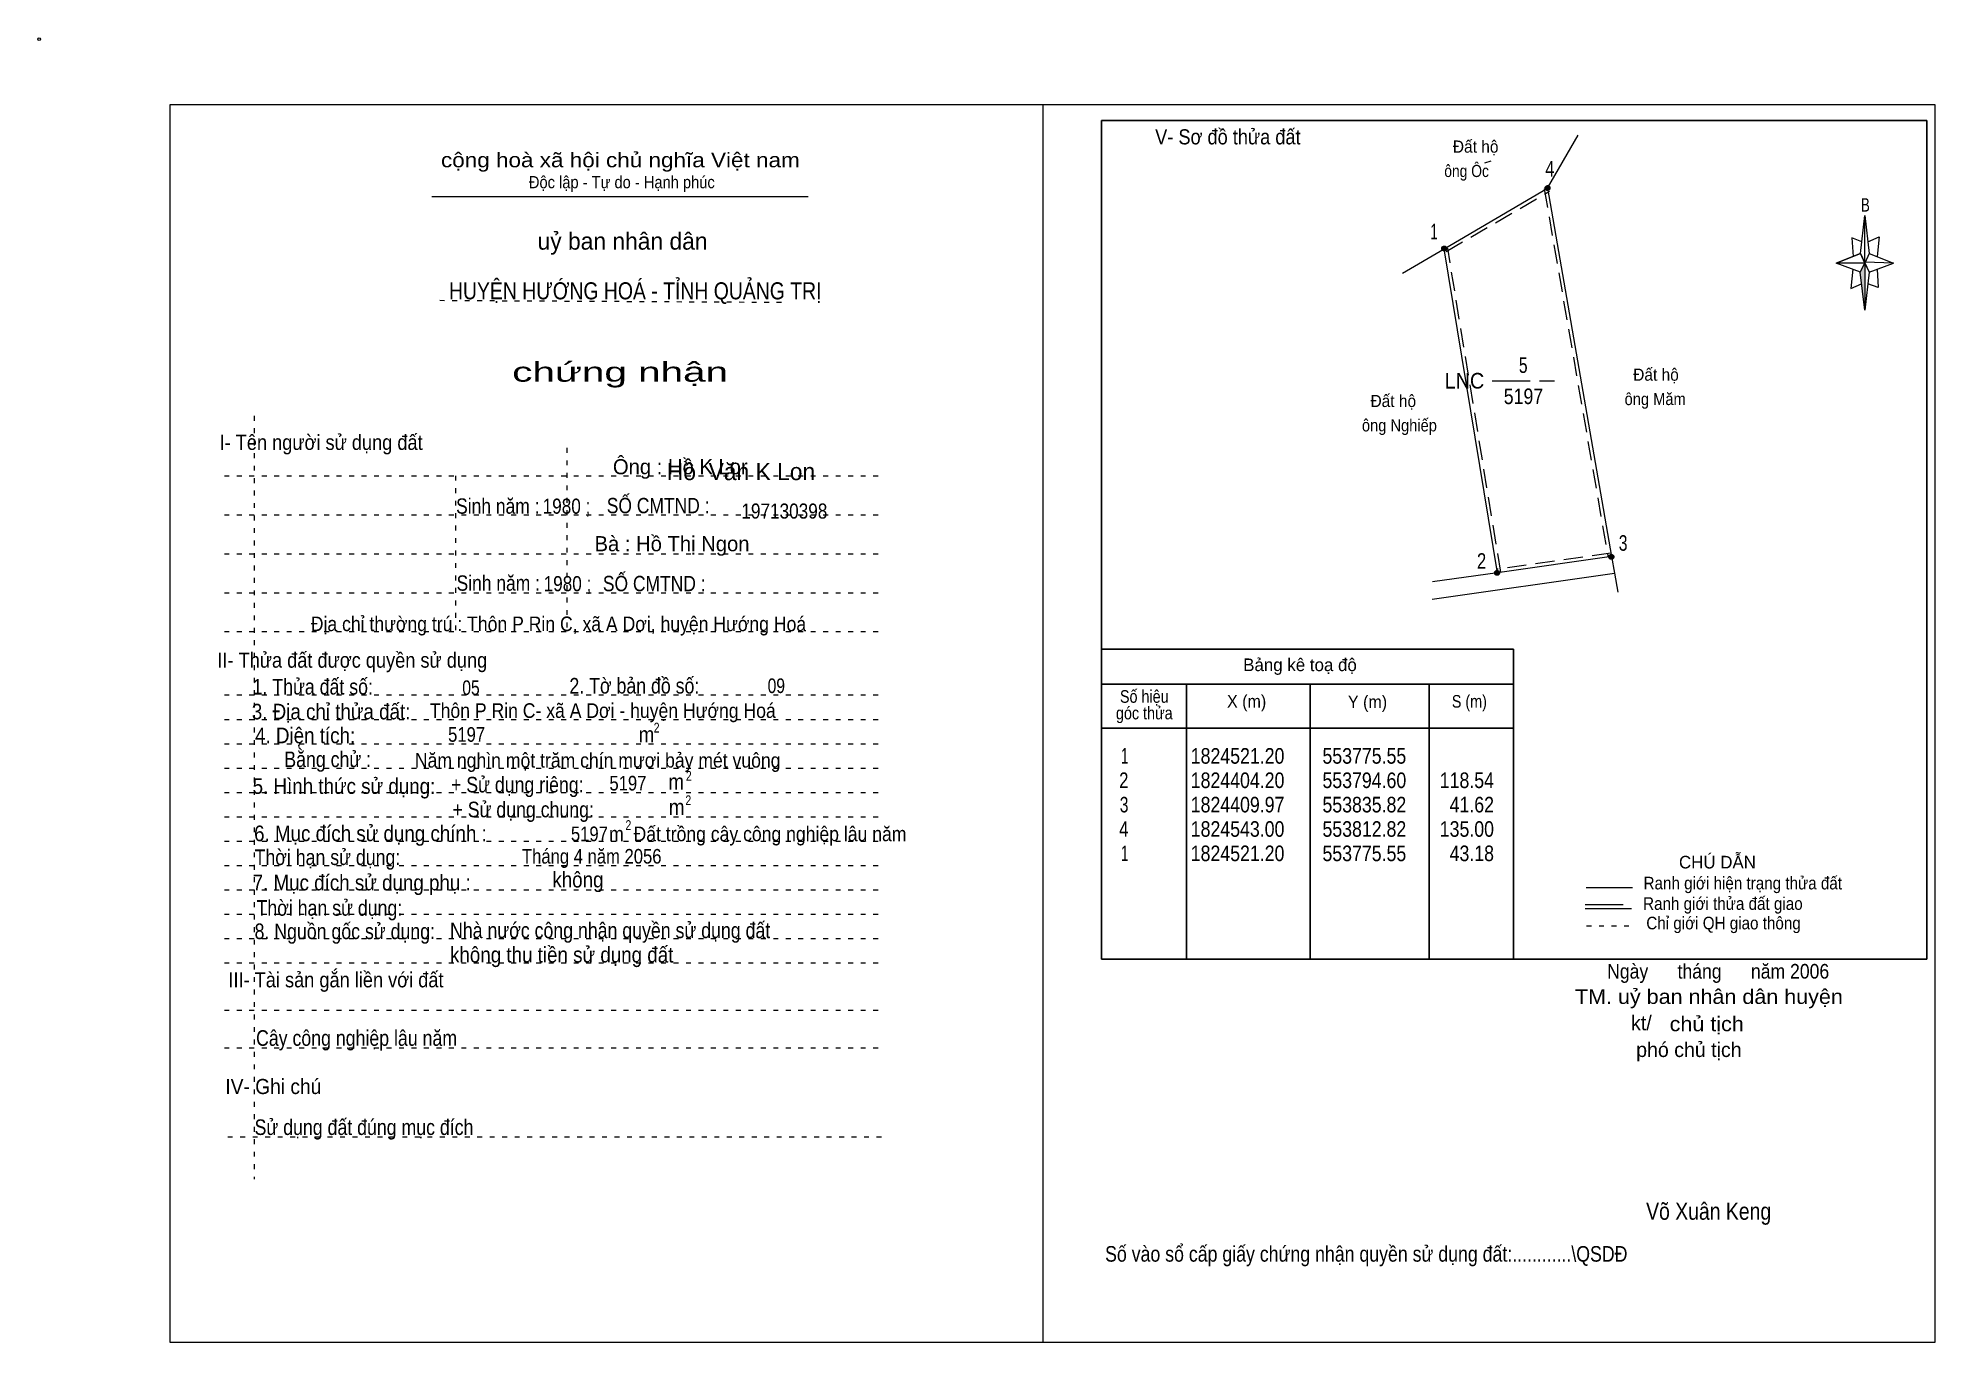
# Model space of a CAD drawing. Header units: centimetres. Extents: x -1.6 to 37.4, y -1.3 to 25.5.
import ezdxf
from ezdxf.enums import TextEntityAlignment as Align

# ---------------------------------------------------------------- set-up
doc = ezdxf.new("R2010")
doc.units = ezdxf.units.CM
doc.header["$LTSCALE"] = 0.13
for name, pattern in [('DOTTED', [1.5, 0.3, -1.2]), ('LONG_DASHED', [7.5, 6, -1.5]), ('MEDIUM_DASHED', [4.5, 3, -1.5])]:
    doc.linetypes.add(name, pattern=pattern)
for name, color, linetype, lineweight in [('1', 7, 'DOTTED', 13), ('10', 7, 'Continuous', 13), ('2', 7, 'Continuous', 25), ('3', 7, 'Continuous', 13), ('30', 7, 'Continuous', 13), ('32', 7, 'LONG_DASHED', 13), ('33', 7, 'LONG_DASHED', 13), ('35', 7, 'Continuous', 13)]:
    doc.layers.add(name, color=color, linetype=linetype, lineweight=lineweight)
doc.layers.add('7', color=7, linetype='Continuous')

msp = doc.modelspace()

# ---------------------------------------------------------------- hatches: boundary and pattern name
at = {"layer": '30'}
msp.add_hatch(color=256, dxfattribs=at).paths.add_polyline_path([(35.91, 20.87), (35.91, 19.91), (35.81, 20.69)])
at = {"layer": '32'}
for points in [[(29.4494, 22.4138, 1), (29.3494, 22.4138, 1)], [(27.3287, 21.1734, 1), (27.2287, 21.1734, 1)], [(30.7581, 14.8443, 1), (30.6581, 14.8443, 1)], [(28.4127, 14.516, 1), (28.3127, 14.516, 1)]]:
    msp.add_hatch(color=256, dxfattribs=at).paths.add_polyline_path(points)

# ---------------------------------------------------------------- linework, layer by layer
at = {"layer": '1', "linetype": 'Continuous'}
msp.add_line((6.51, 22.24), (14.23, 22.24), dxfattribs=at)
at = {"layer": '1'}
for p, q in [((6.67, 20.11), (13.82, 20.07)), ((2.86, 17.74), (2.86, 2.07)), ((9.28, 17.08), (9.28, 13.31)), ((2.25, 16.51), (15.75, 16.51)), ((6.99, 16.51), (6.99, 13.31)), ((2.25, 15.71), (15.75, 15.71)), ((2.25, 14.91), (15.75, 14.91)), ((2.25, 14.11), (15.75, 14.11)), ((2.25, 13.31), (15.75, 13.31)), ((2.25, 12.01), (15.75, 12.01)), ((2.25, 11.51), (15.75, 11.51)), ((2.25, 11.01), (15.75, 11.01)), ((2.25, 10.51), (15.75, 10.51)), ((2.25, 10.01), (15.75, 10.01)), ((2.25, 9.51), (15.75, 9.51)), ((2.25, 9.01), (15.75, 9.01)), ((2.25, 8.51), (15.75, 8.51)), ((2.25, 8.01), (15.75, 8.01)), ((2.25, 7.51), (15.75, 7.51)), ((2.25, 7.01), (15.75, 7.01)), ((2.25, 6.51), (15.75, 6.51)), ((2.25, 5.54), (15.75, 5.54)), ((2.25, 4.77), (15.75, 4.77)), ((2.32, 2.94), (15.82, 2.94))]:
    msp.add_line(p, q, dxfattribs=at)
at = {"layer": '10'}
for p, q in [((29.4, 22.41), (30.03, 23.5)), ((28.11, 22.93), (28.24, 22.97)), ((26.42, 20.67), (27.28, 21.17)), ((30.71, 14.85), (30.77, 14.51)), ((28.37, 14.52), (27.04, 14.33))]:
    msp.add_line(p, q, dxfattribs=at)
at = {"layer": '10', "linetype": 'MEDIUM_DASHED'}
for p, q in [((27.32, 21.11), (29.44, 22.35)), ((29.33, 22.4), (30.64, 14.84)), ((28.44, 14.53), (27.35, 21.18)), ((30.7, 14.92), (28.36, 14.59))]:
    msp.add_line(p, q, dxfattribs=at)
at = {"layer": '10'}
msp.add_lwpolyline([(28.37, 14.52), (27.28, 21.17), (29.4, 22.41), (30.71, 14.85)], close=True, dxfattribs=at)
msp.add_lwpolyline([(27.03, 13.98), (30.77, 14.51), (30.84, 14.12)], dxfattribs=at)
msp.add_circle((-1.55, 25.47), 0.025, dxfattribs=at)
at = {"layer": '2'}
for p, q in [((20.25, 12.95), (28.7, 12.95)), ((28.7, 6.59), (28.7, 12.95)), ((20.25, 12.23), (28.7, 12.23)), ((21.99, 6.59), (21.99, 12.23)), ((24.53, 10.89), (24.53, 12.23)), ((26.97, 12.23), (26.97, 6.59)), ((20.25, 11.33), (28.7, 11.33))]:
    msp.add_line(p, q, dxfattribs=at)
msp.add_lwpolyline([(37.18, 23.8), (20.25, 23.8), (20.25, 6.59), (37.18, 6.59)], close=True, dxfattribs=at)
msp.add_lwpolyline([(24.53, 6.59), (24.53, 10.39), (24.53, 10.89)], dxfattribs=at)
at = {"layer": '3'}
msp.add_line((19.04, 24.12), (19.04, -1.27), dxfattribs=at)
for points in [[(19.04, 24.12), (1.13, 24.12), (1.13, -1.27), (19.04, -1.27)], [(19.04, -1.27), (37.35, -1.27), (37.35, 24.12), (19.04, 24.12)]]:
    msp.add_lwpolyline(points, dxfattribs=at)
at = {"layer": '30'}
for p, q in [((35.82, 21.07), (35.91, 21.85)), ((36, 21.07), (36.5, 20.87)), ((35.82, 20.69), (35.32, 20.87)), ((36, 20.69), (35.91, 19.91)), ((36.16, 20.75), (36.18, 20.37)), ((36.18, 20.37), (35.97, 20.45))]:
    msp.add_line(p, q, dxfattribs=at)
for points in [[(35.91, 21.85), (36, 21.07), (35.91, 20.87)], [(35.91, 20.87), (35.32, 20.87), (35.82, 21.07), (36, 20.69), (36.5, 20.87), (35.91, 20.89)], [(35.91, 20.87), (35.91, 19.91), (35.81, 20.69)]]:
    msp.add_lwpolyline(points, close=True, dxfattribs=at)
for points in [[(35.97, 21.31), (36.2, 21.41), (36.16, 21.01)], [(35.91, 20.87), (35.82, 21.07), (35.32, 20.87)], [(35.85, 21.31), (35.64, 21.39), (35.67, 21.01)], [(35.66, 20.75), (35.62, 20.35), (35.84, 20.45)], [(35.91, 20.87), (36, 20.69), (36.5, 20.87)]]:
    msp.add_lwpolyline(points, dxfattribs=at)
at = {"layer": '32'}
for centre in [(29.3994, 22.4138), (27.2787, 21.1734), (30.7081, 14.8443), (28.3627, 14.516)]:
    msp.add_circle(centre, 0.05, dxfattribs=at)
at = {"layer": '33'}
msp.add_line((28.26, 18.46), (29.54, 18.46), dxfattribs=at)
at = {"layer": '35'}
for p, q in [((30.19, 8.06), (31.14, 8.06)), ((30.17, 7.63), (31.12, 7.63))]:
    msp.add_line(p, q, dxfattribs=at)
at = {"layer": '35', "linetype": 'LONG_DASHED'}
msp.add_line((30.17, 7.71), (31.12, 7.71), dxfattribs=at)
at = {"layer": '35', "linetype": 'DOTTED'}
msp.add_line((30.2, 7.27), (31.19, 7.27), dxfattribs=at)

# ---------------------------------------------------------------- texts
at = {"layer": '1'}
for s, height, width, p in [('V- Sơ đồ thửa đất', 0.31, 0.9, (22.84, 23.31)), ('cộng hoà xã hội chủ nghĩa Việt nam', 0.3, 1.15, (10.375, 22.84)), ('Độc lập - Tự do - Hạnh phúc', 0.25, 0.9, (10.405, 22.41)), ('chứng nhận', 0.4, 1.55, (10.37, 18.44)), ('I- Tên người sử dụng đất', 0.31, 0.9, (4.235, 17.04)), ('II- Thửa đất được quyền sử dụng', 0.31, 0.9, (4.875, 12.57)), ('III- Tài sản gắn liền với đất', 0.31, 0.9, (4.54, 6.01)), ('IV- Ghi chú', 0.31, 0.95, (3.255, 3.82))]:
    msp.add_text(s, height=height, dxfattribs=dict(at, width=width)).set_placement(p, align=Align.CENTER)
msp.add_text('uỷ ban nhân dân', height=0.35, dxfattribs=at).set_placement((10.42, 21.15), align=Align.CENTER)
at = {"layer": '10'}
for s, width, p in [('  Đất hộ', 0.95, (27.28, 23.14)), ('ông Ôc', 0.85, (27.28, 22.64)), ('  Đất hộ', 0.95, (30.98, 18.46)), ('  Đất hộ', 0.95, (25.59, 17.92)), ('ông Măm', 0.9, (30.98, 17.96)), ('ông Nghiếp', 0.9, (25.59, 17.42))]:
    msp.add_text(s, height=0.25, dxfattribs=dict(at, width=width)).set_placement(p)
for s, height, p in [('Ông : Hồ K Lor', 0.31, (11.605, 16.54)), ('Bà : Hồ Thị Ngon', 0.31, (11.435, 14.96)), ('kt/ ', 0.3, (31.38, 5.13)), ('phó chủ tịch ', 0.3, (32.355, 4.58))]:
    msp.add_text(s, height=height, dxfattribs=at).set_placement(p, align=Align.CENTER)
for s, height, width, p in [('Sinh năm :', 0.3149, 0.85, (7.86, 15.73)), ('1980 ;', 0.31, 0.85, (9.27, 15.73)), ('SỐ CMTND :', 0.3149, 0.85, (11.15, 15.74)), ('Sinh năm :', 0.3149, 0.85, (7.87, 14.15)), ('1980 ;', 0.31, 0.85, (9.29, 14.14)), ('SỐ CMTND :', 0.3149, 0.85, (11.07, 14.14)), ('Địa chỉ thường trú : Thôn P Rin C, xã A Dơi, huyện Hướng Hoá ', 0.3, 0.9, (9.155, 13.32)), ('05', 0.3, 0.8, (7.31, 12.01)), ('09', 0.3, 0.8, (13.575, 12.05)), ('Thôn P Rin C- xã A Dơi - huyện Hướng Hoá ', 0.3, 0.9, (10.065, 11.54)), ('5197', 0.3, 0.85, (7.22, 11.05)), ('Năm nghìn một trăm chín mươi bảy mét vuông ', 0.3, 0.9, (9.96, 10.52)), ('5197', 0.3, 0.85, (10.53, 10.05)), ('m  Đất trồng cây công nghiệp lâu năm ', 0.3, 0.9, (13.245, 9.01)), ('5197', 0.3, 0.85, (9.74, 9.01)), ('Tháng 4 năm 2056 ', 0.3, 0.85, (9.835, 8.55)), ('Ngày      tháng      năm 2006', 0.3, 0.9, (32.9, 6.19)), ('TM. uỷ ban nhân dân huyện', 0.3, 1.1, (32.71, 5.67)), ('chủ tịch', 0.3, 1.1, (32.665, 5.11)), ('Võ Xuân Keng ', 0.35, 0.85, (32.76, 1.24))]:
    msp.add_text(s, height=height, dxfattribs=dict(at, width=width)).set_placement(p, align=Align.CENTER)
at = {"layer": '2'}
for s, height, width, p in [('HUYỆN HƯỚNG HOÁ - TỈNH QUẢNG TRỊ', 0.35, 0.85, (10.68, 20.13)), ('Số hiệu', 0.2591, 0.85, (21.125, 11.85)), ('3. Địa chỉ thửa đất:', 0.32, 0.9, (4.44, 11.51)), ('góc thửa', 0.2591, 0.85, (21.125, 11.51)), ('X (m)', 0.2591, 0.95, (23.225, 11.75)), ('Y (m)', 0.2591, 0.95, (25.705, 11.74)), ('S (m)', 0.2591, 0.85, (27.795, 11.75)), ('Số vào sổ cấp giấy chứng nhận quyền sử dụng đất:............\\QSDĐ', 0.32, 0.85, (25.68, 0.38))]:
    msp.add_text(s, height=height, dxfattribs=dict(at, width=width)).set_placement(p, align=Align.CENTER)
msp.add_text('Bảng kê toạ độ', height=0.2591, dxfattribs=at).set_placement((24.32, 12.5), align=Align.CENTER)
for s, height, width, p in [('1. Thửa đất số:', 0.32, 0.85, (2.83, 12.02)), ('2. Tờ bản đồ số:', 0.32, 0.85, (9.33, 12.04)), ('4. Diện tích:', 0.32, 0.9, (2.88, 11.02)), ('m', 0.32, 0.9, (10.75, 11.04)), ('2', 0.2, 0.8, (11.06, 11.24)), ('Bằng chử :', 0.32, 0.85, (3.48, 10.53)), ('5. Hình thức sử dụng:', 0.32, 0.9, (2.83, 9.98)), ('+ Sử dụng riêng:', 0.32, 0.85, (6.9, 10.01)), ('m', 0.32, 0.9, (11.36, 10.07)), ('2', 0.2, 0.8, (11.72, 10.25)), ('+ Sử dụng chung:', 0.32, 0.85, (6.93, 9.5)), ('m', 0.32, 0.9, (11.37, 9.55)), ('2', 0.2, 0.8, (11.71, 9.75)), ('6. Mục đích sử dụng chính : ', 0.32, 0.9, (2.86, 9.01)), ('2', 0.2, 0.8, (10.48, 9.24)), ('Thời hạn sử dụng: ', 0.32, 0.85, (2.87, 8.52)), ('7. Mục đích sử dụng phụ : ', 0.32, 0.9, (2.83, 8)), ('không', 0.32, 0.9, (8.98, 8.06)), ('Thời hạn sử dụng: ', 0.32, 0.85, (2.91, 7.48)), ('8. Nguồn gốc sử dụng: ', 0.32, 0.85, (2.87, 7)), ('Nhà nước công nhận quyền sử dụng đất  ', 0.32, 0.85, (6.88, 7.02)), ('không thu tiền sử dụng đất', 0.32, 0.9, (6.88, 6.52)), ('Cây công nghiệp lâu năm', 0.32, 0.85, (2.9, 4.81)), ('Sử dụng đất đúng mục đích', 0.32, 0.85, (2.87, 2.98))]:
    msp.add_text(s, height=height, dxfattribs=dict(at, width=width)).set_placement(p)
at = {"layer": '30', "width": 0.75}
msp.add_text('B', height=0.2756, dxfattribs=at).set_placement((35.92, 21.93), align=Align.CENTER)
at = {"layer": '30'}
for s, width, p in [('1', 0.65, (20.8, 10.6)), ('1824521.20', 0.85, (24, 10.6)), ('553775.55', 0.85, (26.5, 10.6)), ('553775.55', 0.85, (26.5, 10.6)), ('2', 0.8, (20.8, 10.1)), ('1824404.20', 0.85, (24, 10.1)), ('553794.60', 0.85, (26.5, 10.1)), ('118.54', 0.85, (28.3, 10.1)), ('3', 0.75, (20.8, 9.6)), ('1824409.97', 0.85, (24, 9.6)), ('553835.82', 0.85, (26.5, 9.6)), ('41.62', 0.85, (28.3, 9.6)), ('4', 0.8, (20.8, 9.1)), ('1824543.00', 0.85, (24, 9.1)), ('553812.82', 0.85, (26.5, 9.1)), ('135.00', 0.85, (28.3, 9.1)), ('1', 0.65, (20.8, 8.6)), ('1824521.20', 0.85, (24, 8.6)), ('553775.55', 0.85, (26.5, 8.6)), ('43.18', 0.85, (28.3, 8.6))]:
    msp.add_text(s, height=0.32, dxfattribs=dict(at, width=width)).set_placement(p, align=Align.RIGHT)
at = {"layer": '32'}
for s, width, p in [('4', 0.8, (29.445, 22.65)), ('1', 0.65, (27.07, 21.36)), ('3', 0.75, (30.95, 14.97)), ('2', 0.8, (28.045, 14.6))]:
    msp.add_text(s, height=0.32, dxfattribs=dict(at, width=width)).set_placement(p, align=Align.CENTER)
at = {"layer": '33'}
for s, width, p in [('5', 0.75, (28.9, 18.62)), ('5197', 0.85, (28.905, 17.98))]:
    msp.add_text(s, height=0.32, dxfattribs=dict(at, width=width)).set_placement(p, align=Align.CENTER)
at = {"layer": '33', "width": 0.95}
msp.add_text('LNC', height=0.32, dxfattribs=at).set_placement((28.1, 18.3), align=Align.RIGHT)
at = {"layer": '35'}
msp.add_text('CHÚ DẪN', height=0.2591, dxfattribs=at).set_placement((32.885, 8.45), align=Align.CENTER)
at = {"layer": '35', "width": 0.9}
for s, p in [('Ranh giới hiện trạng thửa đất', (33.405, 8.02)), ('Ranh giới thửa đất giao ', (33.04, 7.6)), ('Chỉ giới QH giao thông', (33.01, 7.2))]:
    msp.add_text(s, height=0.2591, dxfattribs=at).set_placement(p, align=Align.CENTER)
at = {"layer": '7'}
msp.add_text('Hồ  Văn K Lon', height=0.35, dxfattribs=at).set_placement((12.85, 16.42), align=Align.CENTER)
at = {"layer": '7', "width": 0.85}
msp.add_text('197130398', height=0.31, dxfattribs=at).set_placement((13.74, 15.63), align=Align.CENTER)

doc.saveas('drawing.dxf')
